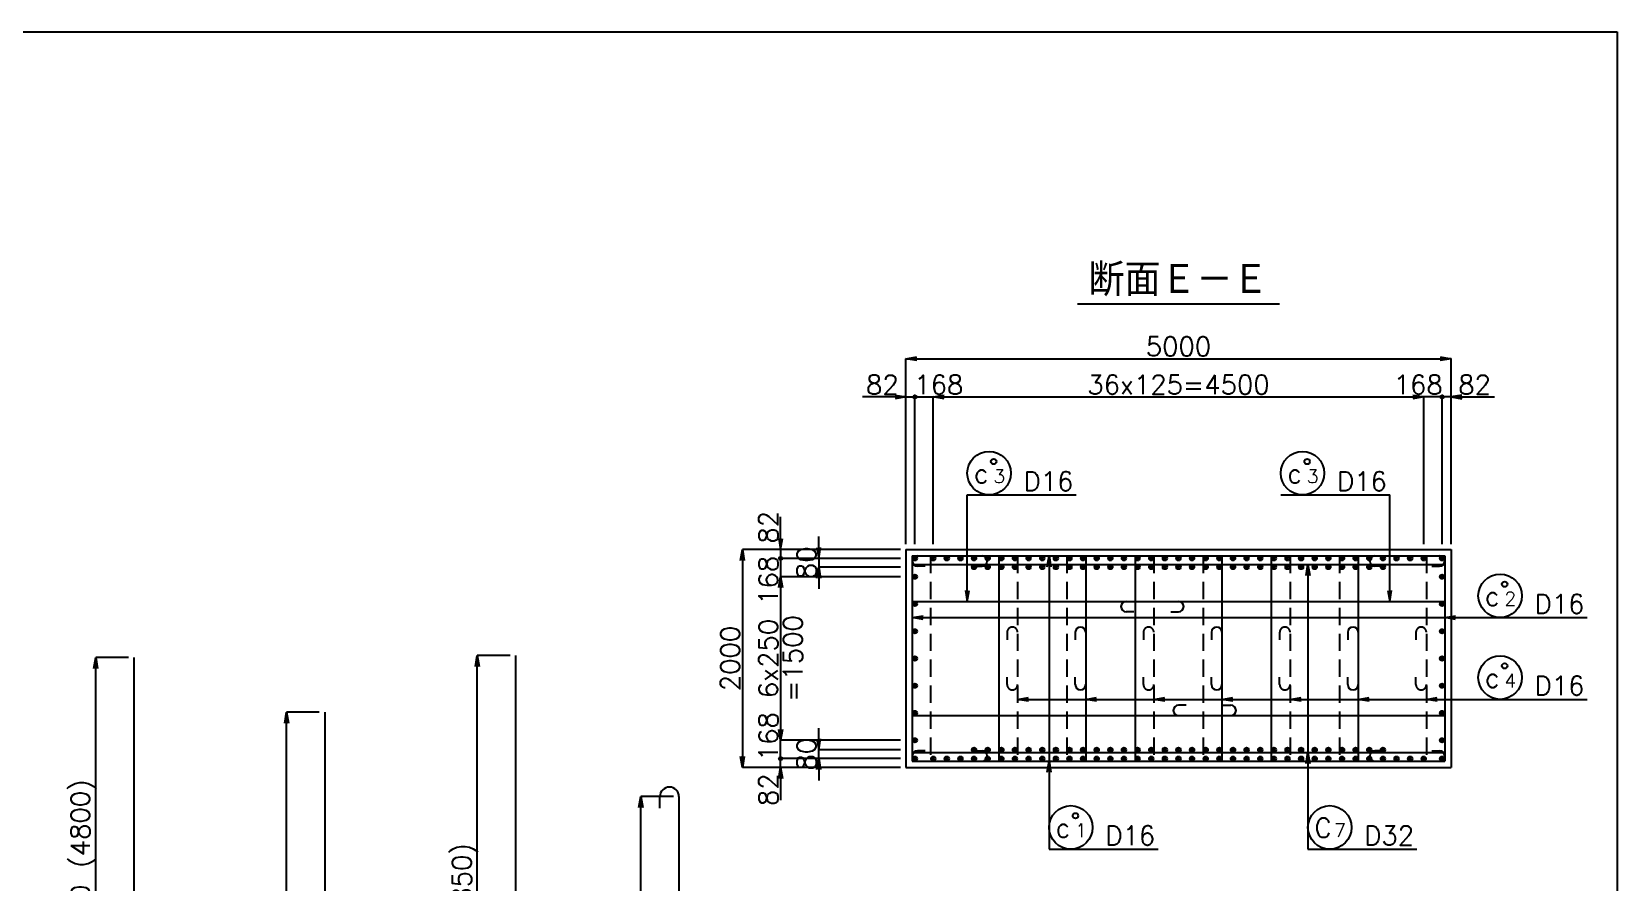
# Model space of a CAD drawing. Header units: millimetres. Extents: x -19525 to 20025, y -14225 to 14225.
# Drawn here: x 5481 to 20025, y 6047 to 13850 of the extents above; entities that cross this region are included whole.
import ezdxf

# ---------------------------------------------------------------- set-up
doc = ezdxf.new("R2010")
doc.units = ezdxf.units.MM
doc.header["$PDMODE"] = 35
doc.linetypes.add('HIDDEN2', pattern=[4.7625, 3.175, -1.5875])
for name, color, linetype in [('DIM-01', 2, 'Continuous'), ('DIM-02', 2, 'Continuous'), ('GAIKEI-01', 7, 'Continuous'), ('TEKKIN-01', 3, 'Continuous'), ('TEKKIN-03', 6, 'Continuous'), ('TEXT-01', 4, 'Continuous'), ('WAKU-01', 1, 'Continuous')]:
    doc.layers.add(name, color=color, linetype=linetype)
doc.styles.get("Standard").update_dxf_attribs({"font": 'txt.shx', "bigfont": 'bigfont.shx'})
doc.dimstyles.get("Standard").update_dxf_attribs({"dimscale": 50, "dimtxt": 3.5, "dimasz": 2, "dimexe": 0, "dimexo": 1, "dimgap": 0.5, "dimtad": 1, "dimdec": 0, "dimzin": 0, "dimdsep": 46, "dimtxsty": 'Standard', "dimblk1": 'OPEN', "dimblk2": 'OPEN', "dimsah": 1, "dimcen": 0, "dimclrd": 2, "dimclre": 2, "dimclrt": 6, "dimaunit": 1, "dimadec": 0, "dimazin": 0, "dimtfac": 1, "dimtdec": 4, "dimtix": 1, "dimtofl": 0, "dimtmove": 2, "dimatfit": 3, "dimldrblk": 'OPEN', "dimfxl": 0, "dimtolj": 1, "dimtzin": 0, "dimarcsym": 0})

# ---------------------------------------------------------------- blocks, each defined once
blk = doc.blocks.new('_OPEN')
at = {"color": 0, "linetype": 'ByBlock'}
for p, q in [((-1, 0.17), (0, 0)), ((0, 0), (-1, -0.17)), ((0, 0), (-1, 0))]:
    blk.add_line(p, q, dxfattribs=at)
blk = doc.blocks.new('*D19')
at = {"color": 2, "linetype": 'ByBlock'}
for p, q in [((13500, 9150), (13500, 10850)), ((13600, 10850), (18400, 10850)), ((18500, 9150), (18500, 10850))]:
    blk.add_line(p, q, dxfattribs=at)
at = {"layer": 'DEFPOINTS', "color": 0, "linetype": 'ByBlock'}
for p in [(18500, 10850), (13500, 9100), (18500, 9100)]:
    blk.add_point(p, dxfattribs=at)
at = {"color": 2, "linetype": 'ByBlock', "xscale": 100, "yscale": 100, "zscale": 100, "rotation": 180}
blk.add_blockref('_OPEN', (13500, 10850), dxfattribs=at)
at = {"color": 2, "linetype": 'ByBlock', "xscale": 100, "yscale": 100, "zscale": 100}
blk.add_blockref('_OPEN', (18500, 10850), dxfattribs=at)
at = {"color": 6, "linetype": 'ByBlock', "insert": (16000, 10962.5), "char_height": 175, "attachment_point": 5}
blk.add_mtext('\\A1;5000', dxfattribs=at)
blk = doc.blocks.new('*D20')
at = {"color": 2, "linetype": 'ByBlock'}
for p, q in [((13450, 9100), (12000, 9100)), ((12000, 9000), (12000, 7200)), ((13450, 7100), (12000, 7100))]:
    blk.add_line(p, q, dxfattribs=at)
at = {"layer": 'DEFPOINTS', "color": 0, "linetype": 'ByBlock'}
for p in [(13500, 9100), (12000, 7100), (13500, 7100)]:
    blk.add_point(p, dxfattribs=at)
at = {"color": 2, "linetype": 'ByBlock', "xscale": 100, "yscale": 100, "zscale": 100}
for p, rotation in [((12000, 9100), 90.00000000000006), ((12000, 7100), 270.0000000000001)]:
    blk.add_blockref('_OPEN', p, dxfattribs=dict(at, rotation=rotation))
at = {"color": 6, "linetype": 'ByBlock', "insert": (11887.5, 8100), "char_height": 175, "attachment_point": 5, "rotation": 90}
blk.add_mtext('\\A1;2000', dxfattribs=at)
blk = doc.blocks.new('*D21')
at = {"color": 2, "linetype": 'ByBlock'}
blk.add_line((13450, 9018), (12350, 9018), dxfattribs=at)
at = {"layer": 'DEFPOINTS', "color": 0, "linetype": 'ByBlock'}
for p in [(12350, 9018), (13500, 9100), (13500, 9018)]:
    blk.add_point(p, dxfattribs=at)
at = {"color": 6, "linetype": 'ByBlock', "insert": (12238, 9304), "char_height": 175, "attachment_point": 5, "rotation": 90}
blk.add_mtext('\\A1;82', dxfattribs=at)
blk = doc.blocks.new('*D22')
at = {"color": 2, "linetype": 'ByBlock'}
for p, q in [((12350, 8750), (12350, 7450)), ((13450, 7350), (12350, 7350))]:
    blk.add_line(p, q, dxfattribs=at)
at = {"layer": 'DEFPOINTS', "color": 0, "linetype": 'ByBlock'}
for p in [(13500, 8850), (12350, 7350), (13500, 7350)]:
    blk.add_point(p, dxfattribs=at)
at = {"color": 2, "linetype": 'ByBlock', "xscale": 100, "yscale": 100, "zscale": 100}
for p, rotation in [((12350, 8850), 90.00000000000006), ((12350, 7350), 270.0000000000001)]:
    blk.add_blockref('_OPEN', p, dxfattribs=dict(at, rotation=rotation))
at = {"color": 6, "linetype": 'ByBlock', "char_height": 175, "rotation": 90}
for s, insert, attachment_point in [('\\A1;6x250', (12325, 8100), 8), ('\\A1;=1500', (12375, 8100), 2)]:
    blk.add_mtext(s, dxfattribs=dict(at, insert=insert, attachment_point=attachment_point))
blk = doc.blocks.new('*D23')
at = {"color": 2, "linetype": 'ByBlock'}
blk.add_line((13450, 7182), (12350, 7182), dxfattribs=at)
at = {"layer": 'DEFPOINTS', "color": 0, "linetype": 'ByBlock'}
for p in [(12350, 7182), (13500, 7182), (13500, 7100)]:
    blk.add_point(p, dxfattribs=at)
at = {"color": 6, "linetype": 'ByBlock', "insert": (12238, 6896), "char_height": 175, "attachment_point": 5, "rotation": 90}
blk.add_mtext('\\A1;82', dxfattribs=at)
blk = doc.blocks.new('*D24')
at = {"color": 2, "linetype": 'ByBlock'}
blk.add_line((13582, 9150), (13582, 10500), dxfattribs=at)
at = {"layer": 'DEFPOINTS', "color": 0, "linetype": 'ByBlock'}
for p in [(13582, 10500), (13500, 9100), (13582, 9100)]:
    blk.add_point(p, dxfattribs=at)
at = {"color": 6, "linetype": 'ByBlock', "insert": (13284, 10612), "char_height": 175, "attachment_point": 5}
blk.add_mtext('\\A1;82', dxfattribs=at)
blk = doc.blocks.new('*D25')
at = {"color": 2, "linetype": 'ByBlock'}
for p, q in [((13850, 10500), (18150, 10500)), ((18250, 9150), (18250, 10500))]:
    blk.add_line(p, q, dxfattribs=at)
at = {"layer": 'DEFPOINTS', "color": 0, "linetype": 'ByBlock'}
for p in [(18250, 10500), (13750, 9100), (18250, 9100)]:
    blk.add_point(p, dxfattribs=at)
at = {"color": 2, "linetype": 'ByBlock', "xscale": 100, "yscale": 100, "zscale": 100, "rotation": 180}
blk.add_blockref('_OPEN', (13750, 10500), dxfattribs=at)
at = {"color": 2, "linetype": 'ByBlock', "xscale": 100, "yscale": 100, "zscale": 100}
blk.add_blockref('_OPEN', (18250, 10500), dxfattribs=at)
at = {"color": 6, "linetype": 'ByBlock', "insert": (16000, 10612.5), "char_height": 175, "attachment_point": 5}
blk.add_mtext('\\A1;36x125=4500', dxfattribs=at)
blk = doc.blocks.new('*D26')
at = {"color": 2, "linetype": 'ByBlock'}
blk.add_line((13750, 9150), (13750, 10500), dxfattribs=at)
at = {"layer": 'DEFPOINTS', "color": 0, "linetype": 'ByBlock'}
for p in [(13750, 10500), (13582, 9100), (13750, 9100)]:
    blk.add_point(p, dxfattribs=at)
at = {"color": 6, "linetype": 'ByBlock', "insert": (13801, 10612), "char_height": 175, "attachment_point": 5}
blk.add_mtext('\\A1;168', dxfattribs=at)
blk = doc.blocks.new('*D28')
at = {"color": 2, "linetype": 'ByBlock'}
blk.add_line((18250, 9150), (18250, 10500), dxfattribs=at)
at = {"layer": 'DEFPOINTS', "color": 0, "linetype": 'ByBlock'}
for p in [(18250, 10500), (18250, 9100), (18418, 9100)]:
    blk.add_point(p, dxfattribs=at)
at = {"color": 6, "linetype": 'ByBlock', "insert": (18199, 10612), "char_height": 175, "attachment_point": 5}
blk.add_mtext('\\A1;168', dxfattribs=at)
blk = doc.blocks.new('*D27')
at = {"color": 2, "linetype": 'ByBlock'}
blk.add_line((18418, 9150), (18418, 10500), dxfattribs=at)
at = {"layer": 'DEFPOINTS', "color": 0, "linetype": 'ByBlock'}
for p in [(18418, 10500), (18418, 9100), (18500, 9100)]:
    blk.add_point(p, dxfattribs=at)
at = {"color": 6, "linetype": 'ByBlock', "insert": (18716, 10612), "char_height": 175, "attachment_point": 5}
blk.add_mtext('\\A1;82', dxfattribs=at)
blk = doc.blocks.new('*D29')
at = {"color": 2, "linetype": 'ByBlock'}
blk.add_line((13450, 8850), (12350, 8850), dxfattribs=at)
at = {"layer": 'DEFPOINTS', "color": 0, "linetype": 'ByBlock'}
for p in [(13500, 9018), (12350, 8850), (13500, 8850)]:
    blk.add_point(p, dxfattribs=at)
at = {"color": 6, "linetype": 'ByBlock', "insert": (12238, 8817), "char_height": 175, "attachment_point": 5, "rotation": 90}
blk.add_mtext('\\A1;168', dxfattribs=at)
blk = doc.blocks.new('*D30')
at = {"color": 2, "linetype": 'ByBlock'}
blk.add_line((13450, 7350), (12350, 7350), dxfattribs=at)
at = {"layer": 'DEFPOINTS', "color": 0, "linetype": 'ByBlock'}
for p in [(12350, 7350), (13500, 7350), (13500, 7182)]:
    blk.add_point(p, dxfattribs=at)
at = {"color": 6, "linetype": 'ByBlock', "insert": (12238, 7383), "char_height": 175, "attachment_point": 5, "rotation": 90}
blk.add_mtext('\\A1;168', dxfattribs=at)
blk = doc.blocks.new('*D44')
at = {"layer": 'DEFPOINTS', "color": 0}
for p in [(6068, 8108), (6418, 8108), (6418, 4308)]:
    blk.add_point(p, dxfattribs=at)
at = {"layer": 'DIM-01', "color": 2, "lineweight": -2}
for p, q in [((6368, 8108), (6068, 8108)), ((6068, 4408), (6068, 8008)), ((6368, 4308), (6068, 4308))]:
    blk.add_line(p, q, dxfattribs=at)
at = {"layer": 'DIM-01', "color": 2, "lineweight": -2, "xscale": 100, "yscale": 100, "zscale": 100}
for p, rotation in [((6068, 8108), 90.00000000000006), ((6068, 4308), 270.0000000000001)]:
    blk.add_blockref('_OPEN', p, dxfattribs=dict(at, rotation=rotation))
at = {"layer": 'DIM-01', "color": 6, "insert": (5955.5, 6208), "char_height": 175, "attachment_point": 5, "rotation": 90}
blk.add_mtext('\\A1;3800 (4800)', dxfattribs=at)
blk = doc.blocks.new('*D45')
at = {"color": 2, "linetype": 'ByBlock'}
for p, q in [((13450, 9018), (12700, 9018)), ((13450, 8938), (12700, 8938))]:
    blk.add_line(p, q, dxfattribs=at)
at = {"layer": 'DEFPOINTS', "color": 0, "linetype": 'ByBlock'}
for p in [(13500, 9018), (12700, 8938), (13500, 8938)]:
    blk.add_point(p, dxfattribs=at)
at = {"color": 6, "linetype": 'ByBlock', "insert": (12587.5, 8978), "char_height": 175, "attachment_point": 5, "rotation": 90}
blk.add_mtext('\\A1;80', dxfattribs=at)
blk = doc.blocks.new('*D46')
at = {"color": 2, "linetype": 'ByBlock'}
for p, q in [((13450, 7262), (12700, 7262)), ((13450, 7182), (12700, 7182))]:
    blk.add_line(p, q, dxfattribs=at)
at = {"layer": 'DEFPOINTS', "color": 0, "linetype": 'ByBlock'}
for p in [(12700, 7262), (13500, 7262), (13500, 7182)]:
    blk.add_point(p, dxfattribs=at)
at = {"color": 6, "linetype": 'ByBlock', "insert": (12587.5, 7222), "char_height": 175, "attachment_point": 5, "rotation": 90}
blk.add_mtext('\\A1;80', dxfattribs=at)
blk = doc.blocks.new('*D112')
at = {"color": 2, "linetype": 'ByBlock'}
for p, q in [((11368, 6833), (11068, 6833)), ((11068, -3624), (11068, 6733)), ((11368, -3724), (11068, -3724))]:
    blk.add_line(p, q, dxfattribs=at)
at = {"layer": 'DEFPOINTS', "color": 0, "linetype": 'ByBlock'}
for p in [(11068, 6833), (11418, 6833), (11418, -3724)]:
    blk.add_point(p, dxfattribs=at)
at = {"color": 2, "linetype": 'ByBlock', "xscale": 100, "yscale": 100, "zscale": 100}
for p, rotation in [((11068, 6833), 90.00000000000006), ((11068, -3724), 270.0000000000001)]:
    blk.add_blockref('_OPEN', p, dxfattribs=dict(at, rotation=rotation))
at = {"color": 6, "linetype": 'ByBlock', "insert": (10955.5, 1554.5), "char_height": 175, "attachment_point": 5, "rotation": 90}
blk.add_mtext('\\A1;10557', dxfattribs=at)
blk = doc.blocks.new('*D134')
at = {"layer": 'DEFPOINTS', "color": 0}
for p in [(7818, 7608), (8168, 7608), (8168, -3692)]:
    blk.add_point(p, dxfattribs=at)
at = {"layer": 'DIM-01', "color": 2, "lineweight": -2}
for p, q in [((8118, 7608), (7818, 7608)), ((7818, -3592), (7818, 7508)), ((8118, -3692), (7818, -3692))]:
    blk.add_line(p, q, dxfattribs=at)
at = {"layer": 'DIM-01', "color": 2, "lineweight": -2, "xscale": 100, "yscale": 100, "zscale": 100}
for p, rotation in [((7818, 7608), 90.00000000000006), ((7818, -3692), 270.0000000000001)]:
    blk.add_blockref('_OPEN', p, dxfattribs=dict(at, rotation=rotation))
at = {"layer": 'DIM-01', "color": 6, "insert": (7705.5, 1958), "char_height": 175, "attachment_point": 5, "rotation": 90}
blk.add_mtext('\\A1;11300', dxfattribs=at)
blk = doc.blocks.new('*D136')
at = {"layer": 'DEFPOINTS', "color": 0}
for p in [(9568, 8126), (9918, 8126), (9568, 3276)]:
    blk.add_point(p, dxfattribs=at)
at = {"layer": 'DIM-01', "color": 2, "lineweight": -2}
for p, q in [((9868, 8126), (9568, 8126)), ((9568, 3376), (9568, 8026)), ((9618, 3276), (9568, 3276))]:
    blk.add_line(p, q, dxfattribs=at)
at = {"layer": 'DIM-01', "color": 2, "lineweight": -2, "xscale": 100, "yscale": 100, "zscale": 100}
for p, rotation in [((9568, 8126), 90), ((9568, 3276), 270)]:
    blk.add_blockref('_OPEN', p, dxfattribs=dict(at, rotation=rotation))
at = {"layer": 'DIM-01', "color": 6, "insert": (9455.5, 5701), "char_height": 175, "attachment_point": 5, "rotation": 90}
blk.add_mtext('\\A1;4850(3850)', dxfattribs=at)

msp = doc.modelspace()

# ---------------------------------------------------------------- linework, layer by layer
at = {"layer": 'DIM-01'}
for p, q in [((13500, 10500), (13100, 10500)), ((13500, 10500), (13582, 10500)), ((13582, 10500), (13750, 10500)), ((18418, 10500), (18250, 10500)), ((18500, 10500), (18418, 10500)), ((18500, 10500), (18900, 10500)), ((12350, 9100), (12350, 9400)), ((12700, 9018), (12700, 9218)), ((12350, 9100), (12350, 9018)), ((12350, 9018), (12350, 8850)), ((12700, 9018), (12700, 8938)), ((12700, 8938), (12700, 8738)), ((12700, 7262), (12700, 7462)), ((12350, 7182), (12350, 7350)), ((12350, 7100), (12350, 7182)), ((12700, 7182), (12700, 7262)), ((12700, 7182), (12700, 6982)), ((12350, 7100), (12350, 6800))]:
    msp.add_line(p, q, dxfattribs=at)
for centre, radius in [((13582, 10500), 15), ((13582, 10500), 7.5), ((18418, 10500), 15), ((18418, 10500), 7.5), ((12350, 9018), 15), ((12350, 9018), 7.5), ((12350, 7182), 15), ((12350, 7182), 7.5)]:
    msp.add_circle(centre, radius, dxfattribs=at)
at = {"layer": 'DIM-02'}
for p, q in [((14062.5, 8624), (14062.5, 9600)), ((14062.5, 9600), (15062.5, 9600)), ((16937.5, 9600), (17937.5, 9600)), ((17937.5, 8624), (17937.5, 9600)), ((14812.5, 9042), (14812.5, 6350)), ((17187.5, 8962), (17187.5, 6350)), ((13558, 8475), (18750, 8475)), ((18750, 8475), (19750, 8475)), ((14524, 7725), (18750, 7725)), ((18750, 7725), (19750, 7725)), ((14812.5, 6350), (15812.5, 6350)), ((17187.5, 6350), (18187.5, 6350))]:
    msp.add_line(p, q, dxfattribs=at)
for centre in [(14262.5, 9800), (17137.5, 9800), (18950, 8675), (18950, 7925), (15012.5, 6550), (17387.5, 6550)]:
    msp.add_circle(centre, 200, dxfattribs=at)
at = {"layer": 'DIM-02', "color": 6}
for centre in [(14304.6, 9906.7), (17179.6, 9906.7), (18992.1, 8781.7), (18992.1, 8031.7), (15054.6, 6656.7)]:
    msp.add_circle(centre, 25, dxfattribs=at)
at = {"layer": 'GAIKEI-01', "ltscale": 100}
for p, q in [((13500, 9100), (13500, 7100)), ((13500, 9100), (18500, 9100)), ((18500, 9100), (18500, 7100)), ((13500, 7100), (18500, 7100))]:
    msp.add_line(p, q, dxfattribs=at)
at = {"layer": 'TEKKIN-01', "ltscale": 100}
for p, q in [((6418, 8108), (6418, -3692)), ((9918, 8126), (9918, -3724)), ((8168, 7608), (8168, -3692)), ((11243, 6728), (11243, 6833)), ((11418, 6833), (11418, -3724))]:
    msp.add_line(p, q, dxfattribs=at)
at = {"layer": 'TEKKIN-01'}
for centre, radius in [((13582, 9018), 20), ((13582, 9018), 10), ((13750, 9018), 20), ((13750, 9018), 10), ((13875, 9018), 20), ((13875, 9018), 10), ((14000, 9018), 20), ((14000, 9018), 10), ((14125, 9018), 20), ((14125, 9018), 10), ((14250, 9018), 20), ((14250, 9018), 10), ((14375, 9018), 20), ((14375, 9018), 10), ((14500, 9018), 20), ((14500, 9018), 10), ((14625, 9018), 20), ((14625, 9018), 10), ((14750, 9018), 20), ((14750, 9018), 10), ((14875, 9018), 20), ((14875, 9018), 10), ((15000, 9018), 20), ((15000, 9018), 10), ((15125, 9018), 20), ((15125, 9018), 10), ((15250, 9018), 20), ((15250, 9018), 10), ((15375, 9018), 20), ((15375, 9018), 10), ((15500, 9018), 20), ((15500, 9018), 10), ((15625, 9018), 20), ((15625, 9018), 10), ((15750, 9018), 20), ((15750, 9018), 10), ((15875, 9018), 20), ((15875, 9018), 10), ((16000, 9018), 20), ((16000, 9018), 10), ((16125, 9018), 20), ((16125, 9018), 10), ((16250, 9018), 20), ((16250, 9018), 10), ((16375, 9018), 20), ((16375, 9018), 10), ((16500, 9018), 20), ((16500, 9018), 10), ((16625, 9018), 20), ((16625, 9018), 10), ((16750, 9018), 20), ((16750, 9018), 10), ((16875, 9018), 20), ((16875, 9018), 10), ((17000, 9018), 20), ((17000, 9018), 10), ((17125, 9018), 20), ((17125, 9018), 10), ((17250, 9018), 20), ((17250, 9018), 10), ((17375, 9018), 20), ((17375, 9018), 10), ((17500, 9018), 20), ((17500, 9018), 10), ((17625, 9018), 20), ((17625, 9018), 10), ((17750, 9018), 20), ((17750, 9018), 10), ((17875, 9018), 20), ((17875, 9018), 10), ((18000, 9018), 20), ((18000, 9018), 10), ((18125, 9018), 20), ((18125, 9018), 10), ((18250, 9018), 20), ((18250, 9018), 10), ((18418, 9018), 20), ((18418, 9018), 10), ((14125, 8938), 20), ((14125, 8938), 10), ((14250, 8938), 20), ((14250, 8938), 10), ((14375, 8938), 20), ((14375, 8938), 10), ((14500, 8938), 20), ((14500, 8938), 10), ((14625, 8938), 20), ((14625, 8938), 10), ((14750, 8938), 20), ((14750, 8938), 10), ((14875, 8938), 20), ((14875, 8938), 10), ((15000, 8938), 20), ((15000, 8938), 10), ((15125, 8938), 20), ((15125, 8938), 10), ((15250, 8938), 20), ((15250, 8938), 10), ((15375, 8938), 20), ((15375, 8938), 10), ((15500, 8938), 20), ((15500, 8938), 10), ((15625, 8938), 20), ((15625, 8938), 10), ((15750, 8938), 20), ((15750, 8938), 10), ((15875, 8938), 20), ((15875, 8938), 10), ((16000, 8938), 20), ((16000, 8938), 10), ((16125, 8938), 20), ((16125, 8938), 10), ((16250, 8938), 20), ((16250, 8938), 10), ((16375, 8938), 20), ((16375, 8938), 10), ((16500, 8938), 20), ((16500, 8938), 10), ((16625, 8938), 20), ((16625, 8938), 10), ((16750, 8938), 20), ((16750, 8938), 10), ((16875, 8938), 20), ((16875, 8938), 10), ((17000, 8938), 20), ((17000, 8938), 10), ((17125, 8938), 20), ((17125, 8938), 10), ((17250, 8938), 20), ((17250, 8938), 10), ((17375, 8938), 20), ((17375, 8938), 10), ((17500, 8938), 20), ((17500, 8938), 10), ((17625, 8938), 20), ((17625, 8938), 10), ((17750, 8938), 20), ((17750, 8938), 10), ((17875, 8938), 20), ((17875, 8938), 10), ((13582, 8850), 20), ((13582, 8850), 10), ((18418, 8850), 20), ((18418, 8850), 10), ((13582, 8600), 20), ((13582, 8600), 10), ((18418, 8600), 20), ((18418, 8600), 10), ((13582, 8350), 20), ((13582, 8350), 10), ((18418, 8350), 20), ((18418, 8350), 10), ((13582, 8100), 20), ((13582, 8100), 10), ((18418, 8100), 20), ((18418, 8100), 10), ((13582, 7850), 20), ((13582, 7850), 10), ((18418, 7850), 20), ((18418, 7850), 10), ((13582, 7600), 20), ((13582, 7600), 10), ((18418, 7600), 20), ((18418, 7600), 10), ((13582, 7350), 20), ((13582, 7350), 10), ((14125, 7262), 20), ((14250, 7262), 20), ((14375, 7262), 20), ((14500, 7262), 20), ((14625, 7262), 20), ((14750, 7262), 20), ((14875, 7262), 20), ((15000, 7262), 20), ((15125, 7262), 20), ((15250, 7262), 20), ((15375, 7262), 20), ((15500, 7262), 20), ((15625, 7262), 20), ((15750, 7262), 20), ((15875, 7262), 20), ((16000, 7262), 20), ((16125, 7262), 20), ((16250, 7262), 20), ((16375, 7262), 20), ((16500, 7262), 20), ((16625, 7262), 20), ((16750, 7262), 20), ((16875, 7262), 20), ((17000, 7262), 20), ((17125, 7262), 20), ((17250, 7262), 20), ((17375, 7262), 20), ((17500, 7262), 20), ((17625, 7262), 20), ((17750, 7262), 20), ((17875, 7262), 20), ((18418, 7350), 20), ((18418, 7350), 10), ((13582, 7182), 20), ((13582, 7182), 10), ((13750, 7182), 20), ((13750, 7182), 10), ((13875, 7182), 20), ((13875, 7182), 10), ((14000, 7182), 20), ((14000, 7182), 10), ((14125, 7182), 20), ((14125, 7262), 10), ((14125, 7182), 10), ((14250, 7182), 20), ((14250, 7262), 10), ((14250, 7182), 10), ((14375, 7182), 20), ((14375, 7262), 10), ((14375, 7182), 10), ((14500, 7182), 20), ((14500, 7262), 10), ((14500, 7182), 10), ((14625, 7182), 20), ((14625, 7262), 10), ((14625, 7182), 10), ((14750, 7182), 20), ((14750, 7262), 10), ((14750, 7182), 10), ((14875, 7182), 20), ((14875, 7262), 10), ((14875, 7182), 10), ((15000, 7182), 20), ((15000, 7262), 10), ((15000, 7182), 10), ((15125, 7182), 20), ((15125, 7262), 10), ((15125, 7182), 10), ((15250, 7182), 20), ((15250, 7262), 10), ((15250, 7182), 10), ((15375, 7182), 20), ((15375, 7262), 10), ((15375, 7182), 10), ((15500, 7182), 20), ((15500, 7262), 10), ((15500, 7182), 10), ((15625, 7182), 20), ((15625, 7262), 10), ((15625, 7182), 10), ((15750, 7182), 20), ((15750, 7262), 10), ((15750, 7182), 10), ((15875, 7182), 20), ((15875, 7262), 10), ((15875, 7182), 10), ((16000, 7182), 20), ((16000, 7262), 10), ((16000, 7182), 10), ((16125, 7182), 20), ((16125, 7262), 10), ((16125, 7182), 10), ((16250, 7182), 20), ((16250, 7262), 10), ((16250, 7182), 10), ((16375, 7182), 20), ((16375, 7262), 10), ((16375, 7182), 10), ((16500, 7182), 20), ((16500, 7262), 10), ((16500, 7182), 10), ((16625, 7182), 20), ((16625, 7262), 10), ((16625, 7182), 10), ((16750, 7182), 20), ((16750, 7262), 10), ((16750, 7182), 10), ((16875, 7182), 20), ((16875, 7262), 10), ((16875, 7182), 10), ((17000, 7182), 20), ((17000, 7262), 10), ((17000, 7182), 10), ((17125, 7182), 20), ((17125, 7262), 10), ((17125, 7182), 10), ((17250, 7182), 20), ((17250, 7262), 10), ((17250, 7182), 10), ((17375, 7182), 20), ((17375, 7262), 10), ((17375, 7182), 10), ((17500, 7182), 20), ((17500, 7262), 10), ((17500, 7182), 10), ((17625, 7182), 20), ((17625, 7262), 10), ((17625, 7182), 10), ((17750, 7182), 20), ((17750, 7262), 10), ((17750, 7182), 10), ((17875, 7182), 20), ((17875, 7262), 10), ((17875, 7182), 10), ((18000, 7182), 20), ((18000, 7182), 10), ((18125, 7182), 20), ((18125, 7182), 10), ((18250, 7182), 20), ((18250, 7182), 10), ((18418, 7182), 20), ((18418, 7182), 10)]:
    msp.add_circle(centre, radius, dxfattribs=at)
msp.add_arc((11330.5, 6833), 87.5, 360, 180, dxfattribs=at)
at = {"layer": 'TEKKIN-03', "ltscale": 100}
for p, q in [((13558, 9042), (13558, 7158)), ((13558, 9042), (18442, 9042)), ((18442, 9042), (18442, 7158)), ((13558, 8962), (18442, 8962)), ((13675, 8946), (13606, 8946)), ((14129, 8946), (14198, 8946)), ((17871, 8946), (17802, 8946)), ((18325, 8946), (18394, 8946)), ((13558, 8624), (18442, 8624)), ((15589, 8528), (15520, 8528)), ((15931, 8528), (16000, 8528)), ((13558, 7576), (18442, 7576)), ((16069, 7672), (16000, 7672)), ((16411, 7672), (16480, 7672)), ((13558, 7238), (18442, 7238)), ((13558, 7158), (18442, 7158)), ((13675, 7254), (13606, 7254)), ((14129, 7254), (14198, 7254)), ((17871, 7254), (17802, 7254)), ((18325, 7254), (18394, 7254))]:
    msp.add_line(p, q, dxfattribs=at)
at = {"layer": 'TEKKIN-03', "linetype": 'HIDDEN2', "ltscale": 50}
for p, q in [((13726, 9042), (13726, 7158)), ((14524, 9042), (14524, 7158)), ((14976, 9042), (14976, 7158)), ((15774, 9042), (15774, 7158)), ((16226, 9042), (16226, 7158)), ((17024, 9042), (17024, 7158)), ((17476, 9042), (17476, 7158)), ((18274, 9042), (18274, 7158)), ((14428, 8340), (14428, 8271)), ((15678, 8340), (15678, 8271)), ((16928, 8340), (16928, 8271)), ((18178, 8340), (18178, 8271)), ((14428, 7860), (14428, 7929)), ((15678, 7860), (15678, 7929)), ((16928, 7860), (16928, 7929)), ((18178, 7860), (18178, 7929))]:
    msp.add_line(p, q, dxfattribs=at)
at = {"layer": 'TEKKIN-03', "ltscale": 50}
for p, q in [((14351, 9042), (14351, 7158)), ((15149, 9042), (15149, 7158)), ((15601, 9042), (15601, 7158)), ((16399, 9042), (16399, 7158)), ((16851, 9042), (16851, 7158)), ((17649, 9042), (17649, 7158)), ((15053, 8340), (15053, 8271)), ((16303, 8340), (16303, 8271)), ((17553, 8340), (17553, 8271)), ((15053, 7860), (15053, 7929)), ((16303, 7860), (16303, 7929)), ((17553, 7860), (17553, 7929))]:
    msp.add_line(p, q, dxfattribs=at)
at = {"layer": 'TEKKIN-03'}
for centre, start, end in [((13606, 8994), 90, 270), ((14198, 8994), 270, 90), ((17802, 8994), 90, 270), ((18394, 8994), 270, 90), ((15520, 8576), 90, 270), ((16000, 8576), 270, 90), ((16000, 7624), 90, 270), ((16480, 7624), 270, 90), ((13606, 7206), 90, 270), ((14198, 7206), 270, 90), ((17802, 7206), 90, 270), ((18394, 7206), 270, 90)]:
    msp.add_arc(centre, 48, start, end, dxfattribs=at)
at = {"layer": 'TEKKIN-03', "linetype": 'HIDDEN2', "ltscale": 50}
for centre, start, end in [((14476, 8340), 0, 180), ((15726, 8340), 0, 180), ((16976, 8340), 0, 180), ((18226, 8340), 0, 180), ((14476, 7860), 180, 0), ((15726, 7860), 180, 0), ((16976, 7860), 180, 0), ((18226, 7860), 180, 0)]:
    msp.add_arc(centre, 48, start, end, dxfattribs=at)
at = {"layer": 'TEKKIN-03', "ltscale": 50}
for centre, start, end in [((15101, 8340), 0, 180), ((16351, 8340), 0, 180), ((17601, 8340), 0, 180), ((15101, 7860), 180, 0), ((16351, 7860), 180, 0), ((17601, 7860), 180, 0)]:
    msp.add_arc(centre, 48, start, end, dxfattribs=at)
at = {"layer": 'TEXT-01', "color": 4}
msp.add_line((16925, 11350), (15075, 11350), dxfattribs=at)
at = {"layer": 'WAKU-01'}
for p, q in [((-19525, 13850), (20025, 13850)), ((20025, 13850), (20025, -13850))]:
    msp.add_line(p, q, dxfattribs=at)

# ---------------------------------------------------------------- block references
at = {"layer": 'DIM-01', "xscale": 100, "yscale": 100, "zscale": 100}
msp.add_blockref('_OPEN', (13500, 10500), dxfattribs=at)
at = {"layer": 'DIM-01', "yscale": 100, "zscale": 100}
for p, xscale, rotation in [((18500, 10500), -100, 359.9999999999999), ((12350, 9100), -100, 89.99999999999872), ((12700, 9018), -100, 89.99999999999872), ((12700, 8938), 100, 90.0000000000013), ((12700, 7262), -100, 89.99999999999872), ((12700, 7182), 100, 90.0000000000013), ((12350, 7100), 100, 90.00000000000159)]:
    msp.add_blockref('_OPEN', p, dxfattribs=dict(at, xscale=xscale, rotation=rotation))
at = {"layer": 'DIM-02', "yscale": 100, "zscale": 100}
for p, xscale, rotation in [((14812.5, 9042), 100, 90.00000000000006), ((17187.5, 8962), 100, 90.00000000000006), ((14062.5, 8624), -100, 90.00000000000017), ((17937.5, 8624), -100, 90.00000000000017), ((14812.5, 7158), 100, 90.00000000000006), ((17187.5, 7238), 100, 90.00000000000006)]:
    msp.add_blockref('_OPEN', p, dxfattribs=dict(at, xscale=xscale, rotation=rotation))
at = {"layer": 'DIM-02', "ltscale": 100, "xscale": 100, "yscale": 100, "zscale": 100, "rotation": 180}
for p in [(13558, 8475), (18442, 8475), (14524, 7725), (15149, 7725), (15774, 7725), (16399, 7725), (17024, 7725), (17649, 7725), (18274, 7725)]:
    msp.add_blockref('_OPEN', p, dxfattribs=at)

# ---------------------------------------------------------------- texts
at = {"layer": 'DIM-02', "color": 6}
for s, height, p in [('c', 175, (14122.7, 9710)), ('3', 125, (14302.7, 9710)), ('D16', 175, (14578.7, 9638.4)), ('c', 175, (16997.7, 9710)), ('3', 125, (17177.7, 9710)), ('D16', 175, (17453.7, 9638.4)), ('c', 175, (18810.2, 8585)), ('2', 125, (18990.2, 8585)), ('D16', 175, (19266.2, 8513.4)), ('c', 175, (18810.2, 7835)), ('4', 125, (18990.2, 7835)), ('D16', 175, (19266.2, 7763.4)), ('c', 175, (14872.7, 6460)), ('1', 125, (15052.7, 6460)), ('D16', 175, (15328.7, 6388.4)), ('C', 175, (17247.7, 6460)), ('7', 125, (17427.7, 6460)), ('D32', 175, (17703.7, 6388.4))]:
    msp.add_text(s, height=height, dxfattribs=at).set_placement(p)
at = {"layer": 'TEXT-01'}
msp.add_text('断面Ｅ－Ｅ', height=300, dxfattribs=at).set_placement((15175, 11425))

# ---------------------------------------------------------------- dimensions: what is measured, and where the dimension line sits
at = {"layer": 'DIM-01'}
for base, p1, p2, angle, picture, middle in [((18500, 10850), (13500, 9100), (18500, 9100), 0, '*D19', (16000, 10962.5)), ((12000, 7100), (13500, 9100), (13500, 7100), 90, '*D20', (11887.5, 8100)), ((12700, 8938), (13500, 9018), (13500, 8938), 90, '*D45', (12587.5, 8978)), ((7818, 7608), (8168, -3692), (8168, 7608), 90, '*D134', (7705.5, 1958)), ((12700, 7262), (13500, 7182), (13500, 7262), 90, '*D46', (12587.5, 7222)), ((11068, 6833), (11418, -3724), (11418, 6833), 90, '*D112', (10955.5, 1554.5))]:
    dim = msp.add_linear_dim(base=base, p1=p1, p2=p2, angle=angle, dimstyle='Standard', override={"dimblk1": 'OPEN', "dimblk2": 'OPEN'}, dxfattribs=at)
    dim.commit()
    dim.dimension.update_dxf_attribs({"geometry": picture, "text_midpoint": middle})
for base, p1, p2, angle, picture, middle in [((13582, 10500), (13500, 9100), (13582, 9100), 0, '*D24', (13284.1, 10612.5)), ((13750, 10500), (13582, 9100), (13750, 9100), 0, '*D26', (13801.2, 10612.5)), ((12350, 9018), (13500, 9100), (13500, 9018), 90, '*D21', (12237.5, 9303.6)), ((12350, 8850), (13500, 9018), (13500, 8850), 90, '*D29', (12237.5, 8816.9)), ((12350, 7350), (13500, 7182), (13500, 7350), 90, '*D30', (12237.5, 7383.1)), ((12350, 7182), (13500, 7100), (13500, 7182), 90, '*D23', (12237.5, 6896.4))]:
    dim = msp.add_linear_dim(base=base, p1=p1, p2=p2, angle=angle, dimstyle='Standard', override={"dimblk1": 'OPEN', "dimblk2": 'OPEN', "dimse1": 1}, dxfattribs=at)
    dim.commit()
    dim.dimension.update_dxf_attribs({"geometry": picture, "text_midpoint": middle, "dimtype": 160})
for base, p1, p2, angle, text, override, picture, middle in [((18250, 10500), (13750, 9100), (18250, 9100), 0, '36x125=<>', {"dimblk1": 'OPEN', "dimblk2": 'OPEN', "dimse1": 1}, '*D25', (16000, 10612.5)), ((12350, 7350), (13500, 8850), (13500, 7350), 90, '6x250\\X=<>', {"dimblk1": 'OPEN', "dimblk2": 'OPEN', "dimse1": 1}, '*D22', (12350, 8100)), ((6068, 8108), (6418, 4308), (6418, 8108), 90, '<> (4800)', {"dimblk1": 'OPEN', "dimblk2": 'OPEN'}, '*D44', (5955.5, 6208))]:
    dim = msp.add_linear_dim(base=base, p1=p1, p2=p2, angle=angle, text=text, dimstyle='Standard', override=override, dxfattribs=at)
    dim.commit()
    dim.dimension.update_dxf_attribs({"geometry": picture, "text_midpoint": middle})
for base, p1, p2, picture, middle in [((18250, 10500), (18418, 9100), (18250, 9100), '*D28', (18198.8, 10612.5)), ((18418, 10500), (18500, 9100), (18418, 9100), '*D27', (18715.9, 10612.5))]:
    dim = msp.add_linear_dim(base=base, p1=p1, p2=p2, dimstyle='Standard', override={"dimblk1": 'OPEN', "dimblk2": 'OPEN', "dimse1": 1}, dxfattribs=at)
    dim.commit()
    dim.dimension.update_dxf_attribs({"geometry": picture, "text_midpoint": middle, "dimtype": 160})
dim = msp.add_linear_dim(base=(9568, 8126), p1=(9568, 3276), p2=(9918, 8126), angle=90, text='<>(3850)', dimstyle='Standard', dxfattribs=at)
dim.commit()
dim.dimension.update_dxf_attribs({"geometry": '*D136', "text_midpoint": (9455.5, 5701)})

doc.saveas('drawing.dxf')
